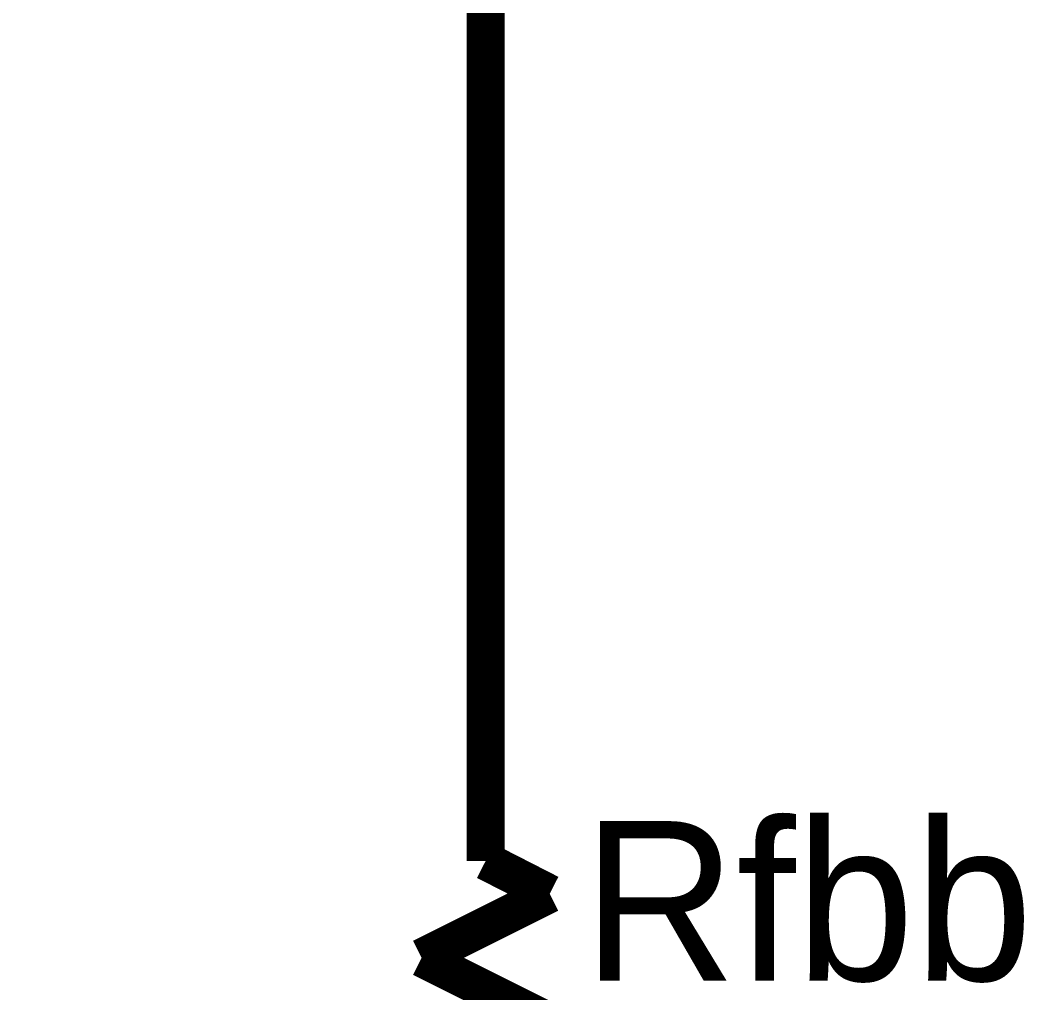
# Model space of a CAD drawing. Header units: inches. Extents: x 0 to 22.3, y 0 to 15.7.
# Drawn here: x 9.5998 to 9.9114, y 10.4487 to 10.7506 of the extents above; entities that cross this region are included whole.
import ezdxf

# ---------------------------------------------------------------- set-up
doc = ezdxf.new("R2010")
doc.units = ezdxf.units.IN
doc.header["$MEASUREMENT"] = 0
doc.layers.add('Sheet', color=255, linetype='Continuous')

msp = doc.modelspace()

# ---------------------------------------------------------------- linework, layer by layer
at = {"layer": 'Sheet'}
for points in [[(8.87748, 10.82336, 0.0118, 0.0118, 0), (9.74431, 10.82336, 0.0118, 0.0118, 0), (9.74431, 10.62932, 0.0118, 0.0118, 0)], [(9.74431, 10.52943, 0.0118, 0.0118, 0), (9.74431, 10.62932, 0.0118, 0.0118, 0)], [(9.74431, 10.52943, 0.0118, 0.0118, 0), (9.74431, 10.48965, 0.0118, 0.0118, 0)], [(9.74431, 10.48965, 0.0118, 0.0118, 0), (9.76421, 10.47948, 0.0118, 0.0118, 0)], [(9.76421, 10.47948, 0.0118, 0.0118, 0), (9.72442, 10.45959, 0.0118, 0.0118, 0)], [(9.72442, 10.45959, 0.0118, 0.0118, 0), (9.76421, 10.4397, 0.0118, 0.0118, 0)]]:
    msp.add_lwpolyline(points, format="xyseb", dxfattribs=at)

# ---------------------------------------------------------------- texts
msp.add_text('Rfbb', height=0.049505, dxfattribs=at).set_placement((9.77437, 10.45252))

doc.saveas('drawing.dxf')
